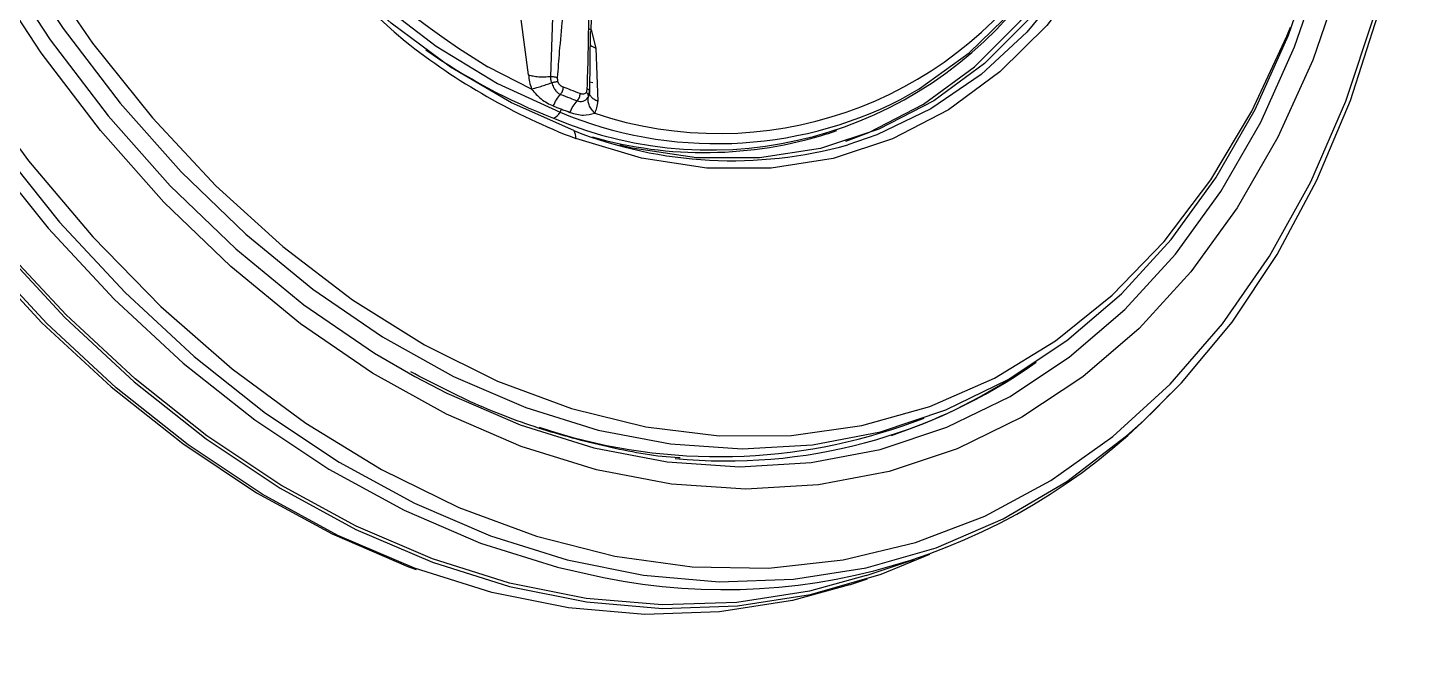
# Model space of a CAD drawing. Extents: x 525 to 613, y 487 to 635.
# Drawn here: x 540.474 to 542.575, y 561.037 to 561.978 of the extents above; entities that cross this region are included whole.
import ezdxf

# ---------------------------------------------------------------- set-up
doc = ezdxf.new("R2010")
doc.units = 0
doc.header["$MEASUREMENT"] = 0
doc.layers.add('1', color=4, linetype='Continuous')
doc.layers.add('STD TEST', color=3, linetype='Continuous')

# ---------------------------------------------------------------- blocks, each defined once
blk = doc.blocks.new('2023 VANGUARD')
at = {"layer": '1', "color": 3, "linetype": 'Continuous', "lineweight": 25}
for p, q in [((-27.6982, -30.786), (-27.6949, -30.6973)), ((-27.6373, -30.7167), (-27.6363, -30.6801)), ((-27.7317, -30.7836), (-27.7427, -30.7004)), ((-27.6387, -30.7187), (-27.6396, -30.8084)), ((-27.6373, -30.7158), (-27.63, -30.7434)), ((-27.63, -30.7434), (-27.6272, -30.8235)), ((-27.727, -30.8051), (-27.793, -30.7715)), ((-27.6346, -30.7956), (-27.6394, -30.7947)), ((-27.6401, -30.8124), (-27.6397, -30.8073)), ((-27.6392, -30.8132), (-27.6401, -30.8123)), ((-27.2809, -30.8722), (-27.2669, -30.8675)), ((-27.1676, -31.3122), (-27.1352, -31.3007)), ((-27.2226, -31.5374), (-27.1503, -31.5136)), ((-27.2478, -31.5515), (-27.2209, -31.5426))]:
    blk.add_line(p, q, dxfattribs=at)
at = {"layer": '1', "color": 3, "linetype": 'Continuous', "lineweight": 25, "flags": 128}
for points in [[(-27.6635, -30.8674), (-27.7573, -30.8259), (-27.8494, -30.7718), (-27.9387, -30.7057), (-28.0241, -30.6283), (-28.1046, -30.5407), (-28.1793, -30.4437), (-28.2473, -30.3387), (-28.3079, -30.2267), (-28.3602, -30.1091), (-28.4037, -29.9872), (-28.4379, -29.8626), (-28.4624, -29.7367), (-28.4769, -29.6109), (-28.4812, -29.4867), (-28.4753, -29.3655), (-28.4592, -29.2489), (-28.4332, -29.1382)], [(-28.4033, -29.0895), (-28.4361, -29.1965), (-28.4587, -29.3105), (-28.4708, -29.4301), (-28.4722, -29.5537), (-28.4629, -29.6799), (-28.4431, -29.807), (-28.413, -29.9334), (-28.373, -30.0576), (-28.3235, -30.1779), (-28.2653, -30.2929), (-28.199, -30.4011), (-28.1254, -30.5012), (-28.0455, -30.5919), (-27.9604, -30.672), (-27.871, -30.7406), (-27.7784, -30.7968), (-27.684, -30.8399)], [(-26.9703, -29.159), (-26.9097, -29.271), (-26.8574, -29.3886), (-26.8138, -29.5104), (-26.7796, -29.6351), (-26.7551, -29.761), (-26.7407, -29.8868), (-26.7363, -30.011), (-26.7423, -30.1321), (-26.7584, -30.2487), (-26.7844, -30.3595), (-26.8201, -30.4631), (-26.8651, -30.5583), (-26.9188, -30.6441), (-26.9806, -30.7193), (-27.0497, -30.7832), (-27.1254, -30.8349), (-27.2067, -30.8739), (-27.2504, -30.8889)], [(-27.1709, -30.8208), (-27.1427, -30.8047), (-27.0673, -30.7506), (-26.999, -30.684), (-26.9385, -30.6056), (-26.8866, -30.5166), (-26.844, -30.418), (-26.8112, -30.311), (-26.7887, -30.197), (-26.7766, -30.0774), (-26.7752, -29.9537), (-26.7844, -29.8276), (-26.8042, -29.7005), (-26.8343, -29.5741), (-26.8743, -29.4499), (-26.9238, -29.3296), (-26.9821, -29.2146), (-27.0484, -29.1064), (-27.1219, -29.0063), (-27.2018, -28.9156), (-27.287, -28.8355), (-27.3764, -28.7669), (-27.4689, -28.7107), (-27.5634, -28.6676)], [(-28.5316, -30.8897), (-28.4383, -31.0053), (-28.3394, -31.1116), (-28.2357, -31.2078), (-28.128, -31.2931), (-28.017, -31.3669), (-27.9037, -31.4287), (-27.7889, -31.4778), (-27.6734, -31.5141), (-27.5582, -31.5372), (-27.4442, -31.5469), (-27.3321, -31.5432), (-27.2228, -31.5261), (-27.1173, -31.4957), (-27.0162, -31.4522), (-26.9204, -31.396), (-26.8305, -31.3275), (-26.8041, -31.304)], [(-28.5761, -30.789), (-28.4854, -30.9129), (-28.3884, -31.0277), (-28.2858, -31.1324), (-28.1785, -31.2262), (-28.0673, -31.3083), (-27.9531, -31.3781), (-27.8368, -31.4351), (-27.7194, -31.4786), (-27.6018, -31.5085), (-27.4849, -31.5245), (-27.3698, -31.5264), (-27.2573, -31.5142), (-27.1483, -31.488), (-27.0437, -31.448), (-26.9444, -31.3946), (-26.8511, -31.3282), (-26.7647, -31.2493), (-26.6857, -31.1586), (-26.6148, -31.0567), (-26.5527, -30.9445), (-26.4998, -30.823), (-26.4565, -30.693)], [(-29.0462, -29.2937), (-29.0485, -29.444), (-29.0406, -29.5969), (-29.0226, -29.7512), (-28.9948, -29.9058), (-28.9572, -30.0595), (-28.9103, -30.2111), (-28.8543, -30.3594), (-28.7896, -30.5034), (-28.7169, -30.642), (-28.6365, -30.774), (-28.5492, -30.8985), (-28.4556, -31.0145), (-28.3563, -31.1212), (-28.2523, -31.2177), (-28.1442, -31.3033), (-28.0328, -31.3774), (-27.9191, -31.4393), (-27.8039, -31.4887), (-27.688, -31.5251), (-27.6185, -31.5406)], [(-26.507, -30.6366), (-26.5498, -30.7613), (-26.6021, -30.8774), (-26.6634, -30.9841), (-26.7333, -31.0804), (-26.8111, -31.1655), (-26.8963, -31.2386), (-26.988, -31.2993), (-27.0855, -31.3468), (-27.1879, -31.3809), (-27.2944, -31.4012), (-27.4041, -31.4076), (-27.516, -31.4), (-27.6292, -31.3784), (-27.7427, -31.3432), (-27.8555, -31.2944), (-27.9667, -31.2327), (-28.0754, -31.1584), (-28.1805, -31.0723), (-28.2813, -30.9751), (-28.3768, -30.8675), (-28.4662, -30.7506), (-28.5488, -30.6252)], [(-29.1548, -29.3297), (-29.157, -29.4799), (-29.1491, -29.6328), (-29.1312, -29.7871), (-29.1033, -29.9417), (-29.0658, -30.0953), (-29.0188, -30.2469), (-28.9628, -30.3952), (-28.8982, -30.5392), (-28.8254, -30.6777), (-28.7451, -30.8097), (-28.6578, -30.9342), (-28.5642, -31.0502), (-28.465, -31.1569), (-28.3609, -31.2534), (-28.2528, -31.339), (-28.1415, -31.413), (-28.0278, -31.475), (-27.9126, -31.5243), (-27.9009, -31.5286)], [(-28.5301, -31.0421), (-28.4306, -31.1491), (-28.3262, -31.2459), (-28.2177, -31.3318), (-28.1061, -31.406), (-27.992, -31.4682), (-27.8765, -31.5177), (-27.7602, -31.5542), (-27.6443, -31.5774), (-27.5295, -31.5872), (-27.4167, -31.5835), (-27.3067, -31.5662), (-27.2004, -31.5356), (-27.1266, -31.5054)], [(-27.2226, -31.5374), (-27.3082, -31.561), (-27.4178, -31.5782), (-27.5303, -31.5819), (-27.6447, -31.5721), (-27.7603, -31.549), (-27.8762, -31.5126), (-27.9914, -31.4632), (-28.1051, -31.4013), (-28.2165, -31.3272), (-28.3246, -31.2416), (-28.4286, -31.1451), (-28.5279, -31.0384)], [(-28.8694, -29.3232), (-28.8713, -29.4673), (-28.8629, -29.6141), (-28.8443, -29.7622), (-28.8156, -29.9103), (-28.7772, -30.0572), (-28.7293, -30.2017), (-28.6724, -30.3425), (-28.607, -30.4783), (-28.5335, -30.6081), (-28.4526, -30.7308), (-28.3651, -30.8452), (-28.2716, -30.9505), (-28.173, -31.0457), (-28.0701, -31.13), (-27.9638, -31.2026), (-27.9031, -31.238)], [(-28.5478, -30.486), (-28.4719, -30.6148), (-28.3886, -30.7359), (-28.2986, -30.8482), (-28.2027, -30.9506), (-28.1018, -31.0422), (-27.9968, -31.1223), (-27.8886, -31.1901), (-27.7783, -31.2449), (-27.6668, -31.2863), (-27.5551, -31.3138), (-27.4443, -31.3274), (-27.3353, -31.3267), (-27.2292, -31.3119), (-27.1269, -31.2831), (-27.0293, -31.2404), (-26.9373, -31.1844), (-26.8518, -31.1155), (-26.7735, -31.0344), (-26.7031, -30.9417), (-26.6413, -30.8384), (-26.5886, -30.7253), (-26.5831, -30.7116)], [(-27.2478, -31.5515), (-27.3336, -31.5751), (-27.4436, -31.5924), (-27.5564, -31.5961), (-27.6712, -31.5863), (-27.7872, -31.5631), (-27.9034, -31.5266), (-28.0189, -31.4771), (-28.133, -31.4149), (-28.2446, -31.3406), (-28.3531, -31.2548), (-28.4575, -31.158), (-28.557, -31.051)], [(-28.5128, -30.5928), (-28.4332, -30.7136), (-28.347, -30.8263), (-28.255, -30.9299), (-28.1579, -31.0236), (-28.0565, -31.1066), (-27.9518, -31.1782), (-27.8447, -31.2377), (-27.7359, -31.2846), (-27.6265, -31.3187), (-27.5175, -31.3394), (-27.4096, -31.3467), (-27.3039, -31.3406), (-27.2013, -31.321), (-27.1026, -31.2882), (-27.0086, -31.2424), (-26.9203, -31.1839), (-26.8382, -31.1134), (-26.7632, -31.0314), (-26.6958, -30.9386), (-26.6367, -30.8358), (-26.5863, -30.7239), (-26.5451, -30.6038), (-26.53, -30.5484)], [(-26.7238, -30.0747), (-26.7356, -30.1993), (-26.7582, -30.3184), (-26.7916, -30.4302), (-26.8351, -30.5334), (-26.8883, -30.6268), (-26.9506, -30.7091), (-27.0211, -30.7793), (-27.0989, -30.8365), (-27.1831, -30.8801), (-27.2726, -30.9094), (-27.3662, -30.9241), (-27.4629, -30.924), (-27.5614, -30.9091), (-27.6604, -30.8796)], [(-27.2534, -30.8837), (-27.2189, -30.8706), (-27.1362, -30.8278), (-27.0597, -30.7715), (-26.9904, -30.7024), (-26.9292, -30.6215), (-26.8768, -30.5297), (-26.834, -30.4282), (-26.8012, -30.3183), (-26.779, -30.2013), (-26.7674, -30.0787)], [(-27.9031, -31.238), (-27.8549, -31.2631), (-27.7445, -31.3108), (-27.6334, -31.3453), (-27.5226, -31.3664), (-27.4131, -31.3738), (-27.3057, -31.3676), (-27.2015, -31.3477), (-27.1012, -31.3144), (-27.0058, -31.2678), (-26.9161, -31.2085), (-26.8328, -31.1369), (-26.7566, -31.0536), (-26.6882, -30.9593), (-26.6281, -30.8549), (-26.577, -30.7413), (-26.5351, -30.6193), (-26.5029, -30.4901), (-26.4807, -30.3547), (-26.4686, -30.2143)], [(-26.7772, -30.2745), (-26.7859, -30.3132), (-26.8187, -30.4232), (-26.8615, -30.5247), (-26.9138, -30.6165), (-26.975, -30.6974), (-27.0443, -30.7664), (-27.1208, -30.8227), (-27.2036, -30.8655), (-27.2916, -30.8943), (-27.3837, -30.9088), (-27.4787, -30.9087), (-27.5755, -30.894), (-27.5938, -30.8896)], [(-26.8041, -31.304), (-26.7473, -31.2473), (-26.6714, -31.1559), (-26.6034, -31.054), (-26.5437, -30.9424), (-26.493, -30.822), (-26.4514, -30.6937), (-26.4194, -30.5584), (-26.3972, -30.4172), (-26.3849, -30.2712)]]:
    blk.add_lwpolyline(points, dxfattribs=at)
at = {"layer": '1', "color": 3, "linetype": 'Continuous', "lineweight": 25}
for centre, radius, start, end in [((-26.8732, -29.5018), 1.6144, 181.3605, 229.6826), ((-27.1051, -29.6524), 1.3136, 202.084, 238.4238), ((-27.4449, -30.2821), 0.5898, 251.5106, 326.4635), ((-27.4582, -30.2927), 0.6041, 247.0128, 322.881), ((-27.3131, -29.9716), 0.9721, 231.5367, 249.0702), ((-27.3574, -29.9875), 0.9248, 235.0947, 248.6514), ((-27.4481, -30.2758), 0.6114, 247.3065, 296.9594), ((-27.7016, -30.8302), 0.0201, 292.0287, 331.2805), ((-27.7102, -30.824), 0.0306, 328.7495, 338.1909), ((-27.6771, -30.8774), 0.0169, 352.598, 36.2193), ((-27.4251, -30.2647), 0.6482, 248.4219, 285.6341), ((-27.4667, -30.2817), 0.6189, 254.1583, 287.4636), ((-27.4329, -30.5591), 0.806, 264.4639, 305.3568), ((-27.4349, -30.5703), 0.7965, 288.2983, 303.3204), ((-27.4373, -30.6444), 0.9144, 258.5693, 317.343), ((-27.4447, -30.5074), 0.8512, 251.4516, 288.9981)]:
    blk.add_arc(centre, radius, start, end, dxfattribs=at)
for points, knots in [([(-27.641, -30.7142), (-27.641, -30.7072), (-27.6409, -30.6947), (-27.6403, -30.6824), (-27.64, -30.6769)], [0, 0, 0, 0, 0.559985, 1, 1, 1, 1]), ([(-27.6806, -30.6991), (-27.6822, -30.7156), (-27.6852, -30.7449), (-27.6873, -30.7746), (-27.6883, -30.7877)], [0, 0, 0, 0, 0.559997, 1, 1, 1, 1]), ([(-27.6432, -30.8049), (-27.6426, -30.7881), (-27.6415, -30.758), (-27.6412, -30.7276), (-27.641, -30.7142)], [0, 0, 0, 0, 0.559998, 1, 1, 1, 1]), ([(-27.6387, -30.7187), (-27.6382, -30.7184), (-27.6372, -30.7176), (-27.6372, -30.7164), (-27.6385, -30.7152), (-27.6402, -30.7145), (-27.641, -30.7142)], [0, 0, 0, 0, 0.243098, 0.5, 0.756902, 1, 1, 1, 1]), ([(-27.6389, -30.7377), (-27.6386, -30.7382), (-27.6369, -30.7407), (-27.6331, -30.7422), (-27.63, -30.7434)], [0, 0, 0, 0, 0.207841, 1, 1, 1, 1]), ([(-27.7317, -30.7836), (-27.7313, -30.7872), (-27.7306, -30.7943), (-27.7282, -30.8015), (-27.727, -30.8051)], [0, 0, 0, 0, 0.495801, 1, 1, 1, 1]), ([(-27.7317, -30.7836), (-27.7294, -30.7842), (-27.7248, -30.7855), (-27.7164, -30.7865), (-27.7073, -30.7868), (-27.7013, -30.7862), (-27.6982, -30.786)], [0, 0, 0, 0, 0.243533, 0.495782, 0.750225, 1, 1, 1, 1]), ([(-27.727, -30.8051), (-27.725, -30.8045), (-27.7209, -30.8034), (-27.7134, -30.8011), (-27.7052, -30.7984), (-27.6995, -30.7965), (-27.6967, -30.7955)], [0, 0, 0, 0, 0.243967, 0.496145, 0.750324, 1, 1, 1, 1]), ([(-27.6967, -30.7955), (-27.6972, -30.7939), (-27.698, -30.7907), (-27.6982, -30.7876), (-27.6982, -30.786)], [0, 0, 0, 0, 0.494345, 1, 1, 1, 1]), ([(-27.6982, -30.786), (-27.6974, -30.786), (-27.6956, -30.786), (-27.6929, -30.7864), (-27.6904, -30.787), (-27.689, -30.7875), (-27.6883, -30.7877)], [0, 0, 0, 0, 0.246698, 0.5, 0.753302, 1, 1, 1, 1]), ([(-27.6967, -30.7955), (-27.6959, -30.7953), (-27.6943, -30.7948), (-27.6918, -30.7942), (-27.6896, -30.7936), (-27.6883, -30.7934), (-27.6877, -30.7932)], [0, 0, 0, 0, 0.247007, 0.5, 0.752993, 1, 1, 1, 1]), ([(-27.6967, -30.7955), (-27.6959, -30.7979), (-27.6943, -30.8023), (-27.6909, -30.8076), (-27.6875, -30.8111), (-27.6848, -30.8124), (-27.6836, -30.813)], [0, 0, 0, 0, 0.2971534, 0.5549258, 0.7896479, 1, 1, 1, 1]), ([(-27.6883, -30.7877), (-27.6883, -30.7887), (-27.6883, -30.7905), (-27.6879, -30.7924), (-27.6877, -30.7932)], [0, 0, 0, 0, 0.557139, 1, 1, 1, 1]), ([(-27.6791, -30.8022), (-27.6802, -30.8017), (-27.6823, -30.8007), (-27.6849, -30.7984), (-27.6868, -30.7959), (-27.6874, -30.7941), (-27.6877, -30.7932)], [0, 0, 0, 0, 0.316237, 0.605106, 0.810922, 1, 1, 1, 1]), ([(-27.6836, -30.813), (-27.683, -30.8123), (-27.6818, -30.8108), (-27.6804, -30.8081), (-27.6794, -30.8051), (-27.6792, -30.8031), (-27.6791, -30.8022)], [0, 0, 0, 0, 0.245697, 0.5, 0.754303, 1, 1, 1, 1]), ([(-27.6537, -30.8119), (-27.6584, -30.8101), (-27.6669, -30.8069), (-27.6753, -30.8036), (-27.6791, -30.8022)], [0, 0, 0, 0, 0.56, 1, 1, 1, 1]), ([(-27.6444, -30.8098), (-27.6441, -30.8089), (-27.6435, -30.8075), (-27.6433, -30.8057), (-27.6432, -30.8049)], [0, 0, 0, 0, 0.562763, 1, 1, 1, 1]), ([(-27.6396, -30.8084), (-27.6395, -30.8081), (-27.6395, -30.8075), (-27.6402, -30.8065), (-27.6414, -30.8057), (-27.6426, -30.8052), (-27.6432, -30.8049)], [0, 0, 0, 0, 0.246698, 0.5, 0.753302, 1, 1, 1, 1]), ([(-27.727, -30.8051), (-27.7223, -30.8105), (-27.7124, -30.8219), (-27.7006, -30.8275), (-27.6943, -30.8305)], [0, 0, 0, 0, 0.468065, 1, 1, 1, 1]), ([(-27.6943, -30.8305), (-27.6928, -30.8273), (-27.6899, -30.8207), (-27.6857, -30.8156), (-27.6836, -30.813)], [0, 0, 0, 0, 0.497184, 1, 1, 1, 1]), ([(-27.6836, -30.813), (-27.6789, -30.8148), (-27.6704, -30.8181), (-27.6619, -30.8213), (-27.6582, -30.8227)], [0, 0, 0, 0, 0.5599993, 1, 1, 1, 1]), ([(-27.6692, -30.8401), (-27.6677, -30.8369), (-27.6647, -30.8304), (-27.6604, -30.8253), (-27.6582, -30.8227)], [0, 0, 0, 0, 0.497184, 1, 1, 1, 1]), ([(-27.6582, -30.8227), (-27.6576, -30.822), (-27.6564, -30.8205), (-27.655, -30.8178), (-27.654, -30.8148), (-27.6538, -30.8128), (-27.6537, -30.8119)], [0, 0, 0, 0, 0.245697, 0.5, 0.754303, 1, 1, 1, 1]), ([(-27.6582, -30.8227), (-27.6568, -30.8231), (-27.654, -30.8239), (-27.6493, -30.8235), (-27.6446, -30.8213), (-27.6426, -30.8182), (-27.6415, -30.8166)], [0, 0, 0, 0, 0.210808, 0.445743, 0.703445, 1, 1, 1, 1]), ([(-27.6444, -30.8098), (-27.6449, -30.8105), (-27.646, -30.812), (-27.6493, -30.813), (-27.652, -30.8123), (-27.6537, -30.8119)], [0, 0, 0, 0, 0.243345, 0.515967, 1, 1, 1, 1]), ([(-27.6415, -30.8166), (-27.6415, -30.8161), (-27.6414, -30.815), (-27.6419, -30.8133), (-27.6429, -30.8115), (-27.6439, -30.8103), (-27.6444, -30.8098)], [0, 0, 0, 0, 0.247007, 0.5, 0.752993, 1, 1, 1, 1]), ([(-27.6319, -30.8414), (-27.6336, -30.8395), (-27.6372, -30.8354), (-27.6405, -30.8289), (-27.6422, -30.8224), (-27.6418, -30.8185), (-27.6415, -30.8166)], [0, 0, 0, 0, 0.243967, 0.496145, 0.750324, 1, 1, 1, 1]), ([(-27.6396, -30.8084), (-27.6397, -30.8099), (-27.6399, -30.8129), (-27.641, -30.8154), (-27.6415, -30.8166)], [0, 0, 0, 0, 0.503013, 1, 1, 1, 1]), ([(-27.6372, -30.8166), (-27.6381, -30.8152), (-27.64, -30.8125), (-27.6397, -30.8098), (-27.6396, -30.8084)], [0, 0, 0, 0, 0.50463, 1, 1, 1, 1]), ([(-27.6272, -30.8235), (-27.6293, -30.8225), (-27.6335, -30.8205), (-27.6359, -30.8179), (-27.6372, -30.8166)], [0, 0, 0, 0, 0.49121, 1, 1, 1, 1]), ([(-27.6319, -30.8414), (-27.6306, -30.8388), (-27.6281, -30.8334), (-27.6275, -30.8268), (-27.6272, -30.8235)], [0, 0, 0, 0, 0.504199, 1, 1, 1, 1]), ([(-27.6943, -30.8305), (-27.6919, -30.8314), (-27.6878, -30.833), (-27.6836, -30.8347), (-27.6817, -30.8354)], [0, 0, 0, 0, 0.559843, 1, 1, 1, 1]), ([(-27.6817, -30.8354), (-27.6794, -30.8363), (-27.6752, -30.8378), (-27.671, -30.8394), (-27.6692, -30.8401)], [0, 0, 0, 0, 0.559901, 1, 1, 1, 1]), ([(-27.6692, -30.8401), (-27.6624, -30.8421), (-27.6496, -30.8459), (-27.6376, -30.8429), (-27.6319, -30.8414)], [0, 0, 0, 0, 0.53167, 1, 1, 1, 1]), ([(-27.5029, -31.3603), (-27.5036, -31.3603), (-27.5379, -31.3592), (-27.6073, -31.346), (-27.7101, -31.3196), (-27.8111, -31.2817), (-27.8769, -31.2476), (-27.9088, -31.231)], [0, 0, 0, 0, 0.0056047, 0.2586707, 0.5110833, 0.7629023, 1, 1, 1, 1]), ([(-28.3868, -31.8083), (-28.3958, -31.8008), (-28.4137, -31.7856), (-28.4405, -31.7625), (-28.4672, -31.7391), (-28.4938, -31.7155), (-28.5203, -31.6916), (-28.5453, -31.6686), (-28.5691, -31.6464), (-28.5916, -31.6252), (-28.6215, -31.5967), (-28.6632, -31.5563), (-28.7169, -31.5027), (-28.7751, -31.4431), (-28.8138, -31.4022), (-28.8331, -31.3817)], [0, 0, 0, 0, 0.058277, 0.116635, 0.175041, 0.233414, 0.29171, 0.349978, 0.399596, 0.450572, 0.500477, 0.600272, 0.731495, 0.865849, 1, 1, 1, 1])]:
    blk.add_open_spline(points, degree=3, knots=knots, dxfattribs=at)
blk = doc.blocks.new('2026 Vanguard')
at = {"layer": 'STD TEST', "color": 1}
blk.add_blockref('2023 VANGUARD', (44.1613, 88.209), dxfattribs=at)

msp = doc.modelspace()

# ---------------------------------------------------------------- block references
at = {"layer": '1'}
msp.add_blockref('2026 Vanguard', (524.7985, 504.4821), dxfattribs=at)

doc.saveas('drawing.dxf')
